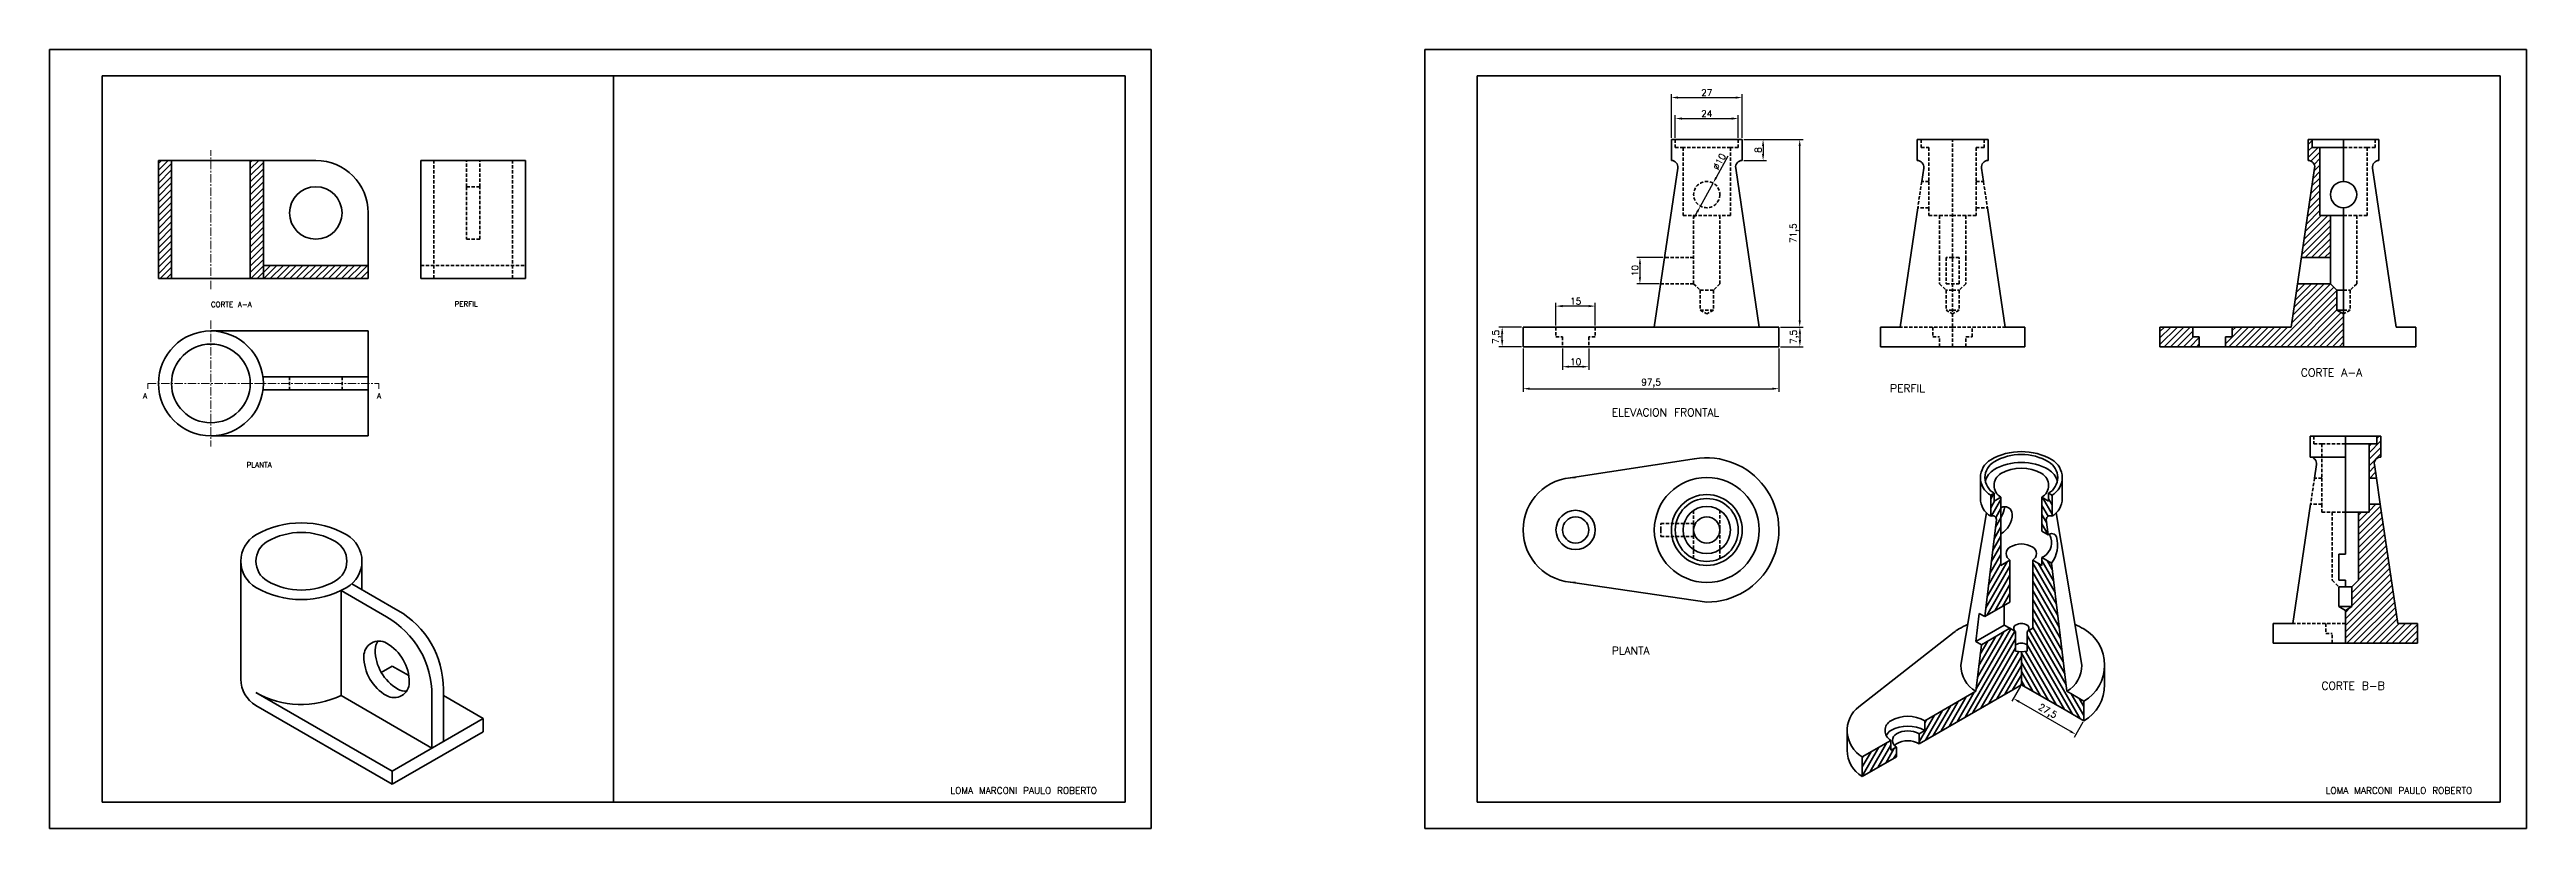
# Model space of a CAD drawing. Header units: millimetres. Extents: x -610 to 6844, y -355 to 774.
# Drawn here: x 1021 to 1965, y 4 to 301 of the extents above; entities that cross this region are included whole.
import ezdxf

# ---------------------------------------------------------------- set-up
doc = ezdxf.new("R2010")
doc.units = ezdxf.units.MM
doc.header["$LTSCALE"] = 0.1
doc.linetypes.add('CENTER', pattern=[50.8, 31.75, -6.35, 6.35, -6.35])
doc.linetypes.add('DASHED', pattern=[19.05, 12.7, -6.35])
for name, color, linetype, lineweight in [('COTAS', 2, 'Continuous', 9), ('EJES', 1, 'CENTER', 20), ('L2', 4, 'Continuous', 35), ('SEG', 3, 'DASHED', 35)]:
    doc.layers.add(name, color=color, linetype=linetype, lineweight=lineweight)
doc.styles.get("Standard").update_dxf_attribs({"font": 'txt.shx', "height": 1})
doc.dimstyles.new('ISO-25', dxfattribs={"dimtxt": 2.5, "dimasz": 2.5, "dimexe": 1.25, "dimexo": 0.625, "dimtad": 1, "dimtxsty": 'Standard', "dimcen": 2.5, "dimadec": 0, "dimazin": 0, "dimtfac": 1, "dimtmove": 0, "dimatfit": 3, "dimfxl": 0, "dimarcsym": 0})
pattern_1 = [(45, (508.4665, -1e-06), (-1.2347852, 1.2347852), [])]

# ---------------------------------------------------------------- blocks, each defined once
blk = doc.blocks.new('*D1')
at = {"layer": 'COTAS', "color": 0, "lineweight": -2, "transparency": 16777216}
for p, q in [((1582.49, 186.7), (1582.49, 170.08)), ((1679.99, 186.7), (1679.99, 170.08)), ((1584.99, 171.33), (1677.49, 171.33))]:
    blk.add_line(p, q, dxfattribs=at)
at = {"layer": 'COTAS', "color": 0, "transparency": 16777216}
for points in [[(1584.99, 171.74), (1584.99, 170.91), (1582.49, 171.33)], [(1677.49, 171.74), (1677.49, 170.91), (1679.99, 171.33)]]:
    blk.add_solid(points, dxfattribs=at)
at = {"layer": 'Defpoints', "color": 0, "transparency": 16777216}
for p in [(1582.49, 187.33), (1679.99, 187.33), (1679.99, 171.33)]:
    blk.add_point(p, dxfattribs=at)
at = {"layer": 'COTAS', "color": 0, "transparency": 16777216, "insert": (1631.24, 173.41), "char_height": 2.5, "attachment_point": 5}
blk.add_mtext('97,5', dxfattribs=at)
blk = doc.blocks.new('*D2')
at = {"layer": 'COTAS', "color": 0, "lineweight": -2, "transparency": 16777216}
for p, q in [((1581.86, 194.83), (1573.24, 194.83)), ((1574.49, 189.83), (1574.49, 192.33)), ((1581.86, 187.33), (1573.24, 187.33))]:
    blk.add_line(p, q, dxfattribs=at)
at = {"layer": 'COTAS', "color": 0, "transparency": 16777216}
for points in [[(1574.07, 192.33), (1574.9, 192.33), (1574.49, 194.83)], [(1574.07, 189.83), (1574.9, 189.83), (1574.49, 187.33)]]:
    blk.add_solid(points, dxfattribs=at)
at = {"layer": 'Defpoints', "color": 0, "transparency": 16777216}
for p in [(1574.49, 194.83), (1582.49, 194.83), (1582.49, 187.33)]:
    blk.add_point(p, dxfattribs=at)
at = {"layer": 'COTAS', "color": 0, "transparency": 16777216, "insert": (1572.4, 191.08), "char_height": 2.5, "attachment_point": 5, "rotation": 90}
blk.add_mtext('7,5', dxfattribs=at)
blk = doc.blocks.new('*D3')
at = {"layer": 'COTAS', "color": 0, "lineweight": -2, "transparency": 16777216}
for p, q in [((1666.61, 266.33), (1675.2, 266.33)), ((1666.61, 258.33), (1675.2, 258.33)), ((1673.95, 263.83), (1673.95, 260.83))]:
    blk.add_line(p, q, dxfattribs=at)
at = {"layer": 'COTAS', "color": 0, "transparency": 16777216}
for points in [[(1673.53, 263.83), (1674.37, 263.83), (1673.95, 266.33)], [(1673.53, 260.83), (1674.37, 260.83), (1673.95, 258.33)]]:
    blk.add_solid(points, dxfattribs=at)
at = {"layer": 'Defpoints', "color": 0, "transparency": 16777216}
for p in [(1665.99, 266.33), (1665.99, 258.33), (1673.95, 258.33)]:
    blk.add_point(p, dxfattribs=at)
at = {"layer": 'COTAS', "color": 0, "transparency": 16777216, "insert": (1672.07, 262.33), "char_height": 2.5, "attachment_point": 5, "rotation": 90}
blk.add_mtext('8', dxfattribs=at)
blk = doc.blocks.new('*D4')
at = {"layer": 'COTAS', "color": 0, "lineweight": -2, "transparency": 16777216}
for p, q in [((1680.61, 194.83), (1689.24, 194.83)), ((1687.99, 192.33), (1687.99, 189.83)), ((1680.61, 187.33), (1689.24, 187.33))]:
    blk.add_line(p, q, dxfattribs=at)
at = {"layer": 'COTAS', "color": 0, "transparency": 16777216}
for points in [[(1687.57, 192.33), (1688.4, 192.33), (1687.99, 194.83)], [(1687.57, 189.83), (1688.4, 189.83), (1687.99, 187.33)]]:
    blk.add_solid(points, dxfattribs=at)
at = {"layer": 'Defpoints', "color": 0, "transparency": 16777216}
for p in [(1679.99, 194.83), (1679.99, 187.33), (1687.99, 187.33)]:
    blk.add_point(p, dxfattribs=at)
at = {"layer": 'COTAS', "color": 0, "transparency": 16777216, "insert": (1685.9, 191.08), "char_height": 2.5, "attachment_point": 5, "rotation": 90}
blk.add_mtext('7,5', dxfattribs=at)
blk = doc.blocks.new('*D5')
at = {"layer": 'COTAS', "color": 0, "lineweight": -2, "transparency": 16777216}
for p, q in [((1666.61, 266.33), (1689.17, 266.33)), ((1687.92, 197.33), (1687.92, 263.83)), ((1680.61, 194.83), (1689.17, 194.83))]:
    blk.add_line(p, q, dxfattribs=at)
at = {"layer": 'COTAS', "color": 0, "transparency": 16777216}
for points in [[(1687.5, 263.83), (1688.33, 263.83), (1687.92, 266.33)], [(1687.5, 197.33), (1688.33, 197.33), (1687.92, 194.83)]]:
    blk.add_solid(points, dxfattribs=at)
at = {"layer": 'Defpoints', "color": 0, "transparency": 16777216}
for p in [(1665.99, 266.33), (1687.92, 266.33), (1679.99, 194.83)]:
    blk.add_point(p, dxfattribs=at)
at = {"layer": 'COTAS', "color": 0, "transparency": 16777216, "insert": (1685.83, 230.58), "char_height": 2.5, "attachment_point": 5, "rotation": 90}
blk.add_mtext('71,5', dxfattribs=at)
blk = doc.blocks.new('*D6')
at = {"layer": 'COTAS', "color": 0, "lineweight": -2, "transparency": 16777216}
for p, q in [((1640.49, 266.95), (1640.49, 275.57)), ((1642.99, 274.32), (1661.99, 274.32)), ((1664.49, 266.95), (1664.49, 275.57))]:
    blk.add_line(p, q, dxfattribs=at)
at = {"layer": 'COTAS', "color": 0, "transparency": 16777216}
for points in [[(1642.99, 274.74), (1642.99, 273.9), (1640.49, 274.32)], [(1661.99, 274.74), (1661.99, 273.9), (1664.49, 274.32)]]:
    blk.add_solid(points, dxfattribs=at)
at = {"layer": 'Defpoints', "color": 0, "transparency": 16777216}
for p in [(1664.49, 274.32), (1640.49, 266.33), (1664.49, 266.33)]:
    blk.add_point(p, dxfattribs=at)
at = {"layer": 'COTAS', "color": 0, "transparency": 16777216, "insert": (1652.49, 276.19), "char_height": 2.5, "attachment_point": 5}
blk.add_mtext('24', dxfattribs=at)
blk = doc.blocks.new('*D7')
at = {"layer": 'COTAS', "color": 0, "lineweight": -2, "transparency": 16777216}
for p, q in [((1638.99, 266.95), (1638.99, 283.57)), ((1665.99, 266.95), (1665.99, 283.57)), ((1641.49, 282.32), (1663.49, 282.32))]:
    blk.add_line(p, q, dxfattribs=at)
at = {"layer": 'COTAS', "color": 0, "transparency": 16777216}
for points in [[(1641.49, 282.74), (1641.49, 281.91), (1638.99, 282.32)], [(1663.49, 282.74), (1663.49, 281.91), (1665.99, 282.32)]]:
    blk.add_solid(points, dxfattribs=at)
at = {"layer": 'Defpoints', "color": 0, "transparency": 16777216}
for p in [(1665.99, 282.32), (1638.99, 266.33), (1665.99, 266.33)]:
    blk.add_point(p, dxfattribs=at)
at = {"layer": 'COTAS', "color": 0, "transparency": 16777216, "insert": (1652.49, 284.2), "char_height": 2.5, "attachment_point": 5}
blk.add_mtext('27', dxfattribs=at)
blk = doc.blocks.new('*D8')
at = {"layer": 'COTAS', "color": 0, "lineweight": -2, "transparency": 16777216}
for p, q in [((1660.51, 259.93), (1656.1, 251.9)), ((1650.08, 240.94), (1654.89, 249.71)), ((1648.88, 238.75), (1647.67, 236.56))]:
    blk.add_line(p, q, dxfattribs=at)
at = {"layer": 'COTAS', "color": 0, "transparency": 16777216}
for points in [[(1655.73, 252.1), (1656.46, 251.7), (1654.89, 249.71)], [(1648.51, 238.95), (1649.24, 238.55), (1650.08, 240.94)]]:
    blk.add_solid(points, dxfattribs=at)
at = {"layer": 'Defpoints', "color": 0, "transparency": 16777216}
for p in [(1654.89, 249.71), (1650.08, 240.94)]:
    blk.add_point(p, dxfattribs=at)
at = {"layer": 'COTAS', "color": 0, "transparency": 16777216, "insert": (1657.26, 257.91), "char_height": 2.5, "attachment_point": 5, "rotation": 61.22642}
blk.add_mtext('∅10', dxfattribs=at)
blk = doc.blocks.new('*D9')
at = {"layer": 'COTAS', "color": 0, "lineweight": -2, "transparency": 16777216}
for p, q in [((1635.78, 221.33), (1625.76, 221.33)), ((1627.01, 218.83), (1627.01, 213.83)), ((1634.3, 211.33), (1625.76, 211.33))]:
    blk.add_line(p, q, dxfattribs=at)
at = {"layer": 'COTAS', "color": 0, "transparency": 16777216}
for points in [[(1626.59, 218.83), (1627.42, 218.83), (1627.01, 221.33)], [(1626.59, 213.83), (1627.42, 213.83), (1627.01, 211.33)]]:
    blk.add_solid(points, dxfattribs=at)
at = {"layer": 'Defpoints', "color": 0, "transparency": 16777216}
for p in [(1636.41, 221.33), (1627.01, 211.33), (1634.93, 211.33)]:
    blk.add_point(p, dxfattribs=at)
at = {"layer": 'COTAS', "color": 0, "transparency": 16777216, "insert": (1625.13, 216.33), "char_height": 2.5, "attachment_point": 5, "rotation": 90}
blk.add_mtext('10', dxfattribs=at)
blk = doc.blocks.new('*D10')
at = {"layer": 'COTAS', "color": 0, "lineweight": -2, "transparency": 16777216}
for p, q in [((1594.99, 195.45), (1594.99, 204.06)), ((1607.49, 202.81), (1597.49, 202.81)), ((1609.99, 195.45), (1609.99, 204.06))]:
    blk.add_line(p, q, dxfattribs=at)
at = {"layer": 'COTAS', "color": 0, "transparency": 16777216}
for points in [[(1597.49, 203.23), (1597.49, 202.4), (1594.99, 202.81)], [(1607.49, 203.23), (1607.49, 202.4), (1609.99, 202.81)]]:
    blk.add_solid(points, dxfattribs=at)
at = {"layer": 'Defpoints', "color": 0, "transparency": 16777216}
for p in [(1594.99, 202.81), (1594.99, 194.83), (1609.99, 194.83)]:
    blk.add_point(p, dxfattribs=at)
at = {"layer": 'COTAS', "color": 0, "transparency": 16777216, "insert": (1602.49, 204.69), "char_height": 2.5, "attachment_point": 5}
blk.add_mtext('15', dxfattribs=at)
blk = doc.blocks.new('*D11')
at = {"layer": 'COTAS', "color": 0, "lineweight": -2, "transparency": 16777216}
for p, q in [((1597.49, 186.7), (1597.49, 178.46)), ((1604.99, 179.71), (1599.99, 179.71)), ((1607.49, 186.7), (1607.49, 178.46))]:
    blk.add_line(p, q, dxfattribs=at)
at = {"layer": 'COTAS', "color": 0, "transparency": 16777216}
for points in [[(1599.99, 180.13), (1599.99, 179.29), (1597.49, 179.71)], [(1604.99, 180.13), (1604.99, 179.29), (1607.49, 179.71)]]:
    blk.add_solid(points, dxfattribs=at)
at = {"layer": 'Defpoints', "color": 0, "transparency": 16777216}
for p in [(1597.49, 187.33), (1597.49, 179.71), (1607.49, 187.33)]:
    blk.add_point(p, dxfattribs=at)
at = {"layer": 'COTAS', "color": 0, "transparency": 16777216, "insert": (1602.49, 181.59), "char_height": 2.5, "attachment_point": 5}
blk.add_mtext('10', dxfattribs=at)
blk = doc.blocks.new('*D12')
at = {"layer": 'COTAS', "color": 0, "lineweight": -2, "transparency": 16777216}
for p, q in [((1772.09, 57.91), (1768.76, 52.13)), ((1791.03, 40.72), (1771.55, 51.97)), ((1795.91, 44.16), (1792.57, 38.38))]:
    blk.add_line(p, q, dxfattribs=at)
at = {"layer": 'COTAS', "color": 0, "transparency": 16777216}
for points in [[(1771.76, 52.33), (1771.34, 51.61), (1769.38, 53.22)], [(1791.24, 41.08), (1790.83, 40.36), (1793.2, 39.47)]]:
    blk.add_solid(points, dxfattribs=at)
at = {"layer": 'Defpoints', "color": 0, "transparency": 16777216}
for p in [(1772.4, 58.45), (1769.38, 53.22), (1796.22, 44.7)]:
    blk.add_point(p, dxfattribs=at)
at = {"layer": 'COTAS', "color": 0, "transparency": 16777216, "insert": (1782.33, 48.15), "char_height": 2.5, "attachment_point": 5, "rotation": 330}
blk.add_mtext('27,5', dxfattribs=at)

msp = doc.modelspace()

# ---------------------------------------------------------------- hatches: boundary and pattern name
at = {"layer": 'L2'}
h = msp.add_hatch(dxfattribs=at)
h.set_pattern_fill('ANSI31', color=256, scale=0.55, style=0)
h.set_pattern_definition(pattern_1)
h.paths.add_polyline_path([(1840.24, 187.325), (1840.24, 191.075), (1837.74, 191.075), (1837.74, 194.825), (1825.24, 194.825), (1825.24, 187.325)])
h.paths.add_polyline_path([(1895.24, 187.325), (1895.24, 199.825), (1892.74, 201.325), (1892.74, 208.825), (1890.24, 211.325), (1877.681, 211.325), (1875.24, 194.825), (1852.74, 194.825), (1852.74, 191.075), (1850.24, 191.075), (1850.24, 187.325)])
h.paths.add_polyline_path([(1890.24, 237.325), (1886.24, 237.325), (1886.24, 263.325), (1883.24, 263.325), (1883.24, 266.325), (1881.74, 266.325), (1881.74, 258.325, -0.4579305), (1884.213, 255.459), (1879.161, 221.325), (1890.24, 221.325)])
h = msp.add_hatch(dxfattribs=at)
h.set_pattern_fill('ANSI31', color=256, scale=0.55, style=0)
h.paths.add_polyline_path([(1067.212, 258.325), (1062.212, 258.325), (1062.212, 213.325), (1067.212, 213.325)])
h.paths.add_polyline_path([(1102.212, 258.325), (1097.212, 258.325), (1097.212, 213.325), (1102.212, 213.325)])
h.paths.add_polyline_path([(1142.212, 218.325), (1102.212, 218.325), (1102.212, 213.325), (1142.212, 213.325)])
h = msp.add_hatch(dxfattribs=at)
h.set_pattern_fill('ANSI31', color=256, scale=0.55, style=0)
h.set_pattern_definition(pattern_1)
h.paths.add_polyline_path([(1909.22, 127.263), (1904.953, 127.263), (1904.953, 124.263), (1900.953, 124.263), (1900.953, 108.263), (1900.953, 98.263), (1898.453, 95.763), (1898.453, 88.263), (1895.953, 86.763), (1895.953, 74.263), (1923.453, 74.263), (1923.453, 81.763), (1915.953, 81.763)])
h.paths.add_polyline_path([(1906.98, 142.397, -0.4579305), (1909.453, 145.263), (1909.453, 153.263), (1907.953, 153.263), (1907.953, 150.263), (1904.953, 150.263), (1904.953, 137.263), (1907.74, 137.263)])
h = msp.add_hatch(dxfattribs=at)
h.set_pattern_fill('ANSI31', color=256, scale=0.55, angle=15, style=0)
h.set_pattern_definition([(60, (508.4665, -1e-06), (-1.5122969, 0.873125), [])])
h.paths.add_polyline_path([(1772.405, 58.45), (1772.405, 65.95), (1772.405, 70.95), (1770.24, 71.2), (1770.24, 78.7), (1768.074, 79.95), (1757.192, 73.667), (1755.084, 55.95), (1735.598, 44.7), (1735.598, 40.95), (1733.433, 39.7), (1733.433, 35.95)])
h.paths.add_polyline_path([(1724.773, 34.7), (1722.608, 33.45), (1722.608, 37.2), (1711.783, 30.95), (1711.783, 23.45), (1724.773, 30.95)])
h.paths.add_polyline_path([(1768.074, 105.95), (1764.61, 103.95), (1764.61, 129.95), (1762.012, 128.45), (1762.012, 131.45), (1760.713, 130.7), (1760.713, 122.7, -0.5773503), (1762.878, 121.45), (1758.47, 84.404), (1768.074, 89.95)])
h = msp.add_hatch(dxfattribs=at)
h.set_pattern_fill('ANSI31', color=256, scale=0.55, angle=75, style=0)
h.set_pattern_definition([(120, (508.4665, -1e-06), (-1.5122969, -0.873125), [])])
h.paths.add_polyline_path([(1783.911, 104.806), (1780.199, 106.95), (1780.199, 103.95), (1776.735, 105.95), (1776.735, 79.95), (1774.57, 78.7), (1774.57, 71.2), (1772.405, 70.95), (1772.405, 65.95), (1772.405, 58.45), (1789.725, 48.45), (1796.22, 44.7), (1796.22, 52.2), (1789.725, 55.95)])
h.paths.add_polyline_path([(1784.096, 130.7), (1782.797, 131.45), (1782.797, 128.45), (1780.199, 129.95), (1780.199, 116.95), (1782.634, 115.544), (1781.931, 121.45, -0.5773503), (1784.096, 122.7)])

# ---------------------------------------------------------------- linework, layer by layer
at = {"layer": 'EJES'}
for p, q in [((1082.212, 209.325), (1082.212, 262.325)), ((1082.212, 197.325), (1082.212, 149.325)), ((1058.212, 173.325), (1146.212, 173.325)), ((1058.212, 173.325), (1058.212, 171.325)), ((1146.212, 173.325), (1146.212, 171.325))]:
    msp.add_line(p, q, dxfattribs=at)
at = {"layer": 'L2'}
for p, q in [((1440.705, 300.639), (1020.705, 300.639)), ((1020.705, 300.639), (1020.705, 3.639)), ((1440.705, 3.639), (1440.705, 300.639)), ((1964.969, 300.639), (1544.969, 300.639)), ((1544.969, 300.639), (1544.969, 3.639)), ((1964.969, 3.639), (1964.969, 300.639)), ((1430.705, 290.639), (1040.705, 290.639)), ((1040.705, 290.639), (1040.705, 13.639)), ((1235.705, 290.639), (1235.705, 13.639)), ((1430.705, 13.639), (1430.705, 290.639)), ((1954.969, 290.639), (1564.969, 290.639)), ((1564.969, 290.639), (1564.969, 13.639)), ((1954.969, 13.639), (1954.969, 290.639)), ((1640.486, 266.325), (1638.986, 266.325)), ((1638.986, 266.325), (1638.986, 258.325)), ((1664.486, 266.325), (1640.486, 266.325)), ((1664.486, 266.325), (1665.986, 266.325)), ((1665.986, 266.325), (1665.986, 258.325)), ((1746.197, 266.325), (1732.697, 266.325)), ((1732.697, 266.325), (1732.697, 258.325)), ((1746.197, 266.325), (1759.697, 266.325)), ((1759.697, 266.325), (1759.697, 258.325)), ((1883.24, 266.325), (1881.74, 266.325)), ((1881.74, 266.325), (1881.74, 258.325)), ((1883.24, 266.325), (1883.24, 263.325)), ((1907.24, 266.325), (1883.24, 266.325)), ((1895.24, 250.325), (1895.24, 266.325)), ((1907.24, 266.325), (1908.74, 266.325)), ((1908.74, 266.325), (1908.74, 258.325)), ((1102.212, 258.325), (1062.212, 258.325)), ((1062.212, 258.325), (1062.212, 213.325)), ((1067.212, 213.325), (1067.212, 258.325)), ((1097.212, 213.325), (1097.212, 258.325)), ((1102.212, 213.325), (1102.212, 258.325)), ((1122.212, 258.325), (1102.212, 258.325)), ((1162.212, 213.325), (1162.212, 258.325)), ((1162.212, 258.325), (1202.212, 258.325)), ((1202.212, 258.325), (1202.212, 213.325)), ((1632.486, 194.825), (1641.459, 255.459)), ((1672.486, 194.825), (1663.513, 255.459)), ((1734.41, 250.325), (1735.17, 255.459)), ((1757.983, 250.325), (1757.224, 255.459)), ((1875.24, 194.825), (1884.213, 255.459)), ((1883.24, 263.325), (1886.24, 263.325)), ((1886.24, 263.325), (1886.24, 237.325)), ((1895.24, 263.325), (1886.24, 263.325)), ((1915.24, 194.825), (1906.267, 255.459)), ((1142.212, 218.325), (1142.212, 238.325)), ((1732.93, 240.325), (1726.197, 194.825)), ((1759.463, 240.325), (1766.197, 194.825)), ((1886.24, 237.325), (1890.24, 237.325)), ((1890.24, 237.325), (1890.24, 211.325)), ((1890.24, 237.325), (1895.24, 237.325)), ((1895.24, 187.325), (1895.24, 240.325)), ((1142.212, 218.325), (1102.212, 218.325)), ((1142.212, 213.325), (1142.212, 218.325)), ((1890.24, 221.325), (1879.161, 221.325)), ((1062.212, 213.325), (1142.212, 213.325)), ((1202.212, 213.325), (1162.212, 213.325)), ((1890.24, 211.325), (1877.681, 211.325)), ((1890.24, 211.325), (1892.74, 208.825)), ((1892.74, 208.825), (1892.74, 201.325)), ((1895.24, 208.825), (1892.74, 208.825)), ((1892.74, 201.325), (1895.24, 199.825)), ((1895.24, 201.325), (1892.74, 201.325)), ((1082.212, 193.325), (1142.212, 193.325)), ((1142.212, 193.325), (1142.212, 153.325)), ((1582.486, 187.325), (1582.486, 194.825)), ((1582.486, 194.825), (1602.486, 194.825)), ((1602.486, 194.825), (1632.486, 194.825)), ((1672.486, 194.825), (1632.486, 194.825)), ((1672.486, 194.825), (1679.986, 194.825)), ((1679.986, 194.825), (1679.986, 187.325)), ((1718.697, 187.325), (1718.697, 194.825)), ((1726.197, 194.825), (1718.697, 194.825)), ((1766.197, 194.825), (1773.697, 194.825)), ((1773.697, 187.325), (1773.697, 194.825)), ((1825.24, 187.325), (1825.24, 194.825)), ((1825.24, 194.825), (1845.24, 194.825)), ((1837.74, 194.825), (1837.74, 191.075)), ((1837.74, 191.075), (1840.24, 191.075)), ((1840.24, 191.075), (1840.24, 187.325)), ((1845.24, 194.825), (1875.24, 194.825)), ((1850.24, 191.075), (1850.24, 187.325)), ((1852.74, 191.075), (1850.24, 191.075)), ((1852.74, 194.825), (1852.74, 191.075)), ((1915.24, 194.825), (1922.74, 194.825)), ((1922.74, 194.825), (1922.74, 187.325)), ((1582.486, 187.325), (1602.486, 187.325)), ((1602.486, 187.325), (1652.486, 187.325)), ((1652.486, 187.325), (1672.486, 187.325)), ((1672.486, 187.325), (1679.986, 187.325)), ((1718.697, 187.325), (1746.197, 187.325)), ((1746.197, 187.325), (1773.697, 187.325)), ((1825.24, 187.325), (1845.24, 187.325)), ((1845.24, 187.325), (1895.24, 187.325)), ((1895.24, 187.325), (1915.24, 187.325)), ((1915.24, 187.325), (1922.74, 187.325)), ((1142.212, 175.825), (1102.058, 175.806)), ((1102.058, 170.844), (1142.212, 170.825)), ((1142.212, 153.325), (1082.212, 153.325)), ((1895.953, 153.263), (1882.453, 153.263)), ((1882.453, 153.263), (1882.453, 145.263)), ((1895.953, 153.263), (1909.453, 153.263)), ((1895.953, 108.263), (1895.953, 153.263)), ((1907.953, 153.263), (1907.953, 150.263)), ((1909.453, 153.263), (1909.453, 145.263)), ((1648.565, 144.659), (1599.601, 137.236)), ((1882.453, 145.263), (1895.953, 145.263)), ((1884.167, 137.263), (1884.927, 142.397)), ((1904.953, 150.263), (1895.953, 150.263)), ((1907.953, 150.263), (1904.953, 150.263)), ((1904.953, 150.263), (1904.953, 137.263)), ((1907.74, 137.263), (1906.98, 142.397)), ((1756.816, 129.45), (1756.816, 137.45)), ((1787.993, 129.45), (1787.993, 137.45)), ((1904.953, 137.263), (1907.74, 137.263)), ((1904.953, 137.263), (1904.953, 127.263)), ((1907.74, 137.263), (1909.22, 127.263)), ((1759.109, 123.928), (1749.311, 65.95)), ((1760.713, 130.7), (1762.012, 131.45)), ((1760.713, 130.7), (1760.713, 122.7)), ((1762.012, 131.45), (1762.012, 128.45)), ((1762.012, 128.45), (1764.61, 129.95)), ((1764.61, 129.95), (1764.61, 103.95)), ((1782.797, 128.45), (1780.199, 129.95)), ((1780.199, 129.95), (1780.199, 116.95)), ((1784.096, 130.7), (1782.797, 131.45)), ((1782.797, 131.45), (1782.797, 128.45)), ((1784.096, 130.7), (1784.096, 122.7)), ((1795.499, 65.95), (1785.706, 123.934)), ((1882.687, 127.263), (1875.953, 81.763)), ((1900.953, 124.263), (1895.953, 124.263)), ((1904.953, 124.263), (1900.953, 124.263)), ((1900.953, 124.263), (1900.953, 108.263)), ((1904.953, 127.263), (1909.22, 127.263)), ((1904.953, 127.263), (1904.953, 124.263)), ((1909.22, 127.263), (1915.953, 81.763)), ((1758.47, 84.404), (1762.878, 121.45)), ((1780.199, 116.95), (1782.634, 115.544)), ((1782.634, 115.544), (1781.931, 121.45)), ((1093.612, 60.54), (1093.612, 105.54)), ((1139.8, 105.54), (1139.8, 94.707)), ((1764.61, 103.95), (1768.074, 105.95)), ((1768.074, 105.95), (1768.074, 89.95)), ((1776.735, 105.95), (1780.199, 103.95)), ((1776.735, 105.95), (1776.735, 79.95)), ((1780.199, 106.95), (1783.911, 104.806)), ((1780.199, 103.95), (1780.199, 106.95)), ((1789.725, 55.95), (1783.911, 104.806)), ((1895.953, 108.263), (1893.453, 108.263)), ((1893.453, 108.263), (1893.453, 98.263)), ((1900.953, 108.263), (1900.953, 98.263)), ((1153.512, 86.79), (1135.948, 96.931)), ((1652.486, 89.945), (1599.601, 97.654)), ((1893.453, 98.263), (1895.953, 98.263)), ((1893.453, 95.763), (1893.453, 88.263)), ((1895.953, 95.763), (1893.453, 95.763)), ((1895.953, 98.263), (1895.953, 95.763)), ((1895.953, 95.763), (1898.453, 95.763)), ((1900.953, 98.263), (1898.453, 95.763)), ((1898.453, 95.763), (1898.453, 88.263)), ((1131.822, 94.371), (1149.182, 84.29)), ((1131.862, 54.39), (1131.822, 94.371)), ((1756.305, 85.654), (1755.027, 74.917)), ((1758.47, 84.404), (1756.305, 85.654)), ((1768.074, 89.95), (1758.47, 84.404)), ((1765.909, 81.2), (1765.909, 88.7)), ((1893.453, 88.263), (1895.953, 86.763)), ((1895.953, 88.263), (1893.453, 88.263)), ((1898.453, 88.263), (1895.953, 86.763)), ((1895.953, 88.263), (1898.453, 88.263)), ((1895.953, 74.263), (1895.953, 86.763)), ((1746.837, 78.526), (1710.469, 50.066)), ((1765.909, 81.2), (1755.027, 74.917)), ((1768.074, 79.95), (1757.192, 73.667)), ((1768.074, 79.95), (1765.909, 81.2)), ((1770.24, 78.7), (1768.074, 79.95)), ((1770.24, 71.2), (1770.24, 78.7)), ((1774.57, 78.7), (1776.735, 79.95)), ((1774.57, 78.7), (1774.57, 71.2)), ((1868.453, 74.263), (1868.453, 81.763)), ((1875.953, 81.763), (1868.453, 81.763)), ((1915.953, 81.763), (1923.453, 81.763)), ((1923.453, 74.263), (1923.453, 81.763)), ((1757.192, 73.667), (1755.027, 74.917)), ((1755.084, 55.95), (1757.192, 73.667)), ((1772.405, 70.95), (1770.24, 71.2)), ((1774.57, 71.2), (1772.405, 70.95)), ((1772.405, 70.95), (1772.405, 65.95)), ((1868.453, 74.263), (1895.953, 74.263)), ((1895.953, 74.263), (1923.453, 74.263)), ((1151.347, 65.54), (1147.172, 63.13)), ((1157.644, 61.905), (1151.347, 65.54)), ((1170.833, 56.79), (1170.833, 36.79)), ((1772.405, 58.45), (1733.433, 35.95)), ((1772.405, 58.45), (1772.405, 65.95)), ((1772.405, 58.45), (1789.725, 48.45)), ((1804.159, 58.45), (1804.154, 65.95)), ((1151.347, 25.54), (1099.386, 55.54)), ((1099.386, 50.54), (1151.347, 20.54)), ((1166.503, 34.29), (1131.862, 54.39)), ((1166.503, 54.29), (1166.503, 34.29)), ((1185.988, 45.54), (1170.833, 54.29)), ((1735.598, 44.7), (1755.084, 55.95)), ((1789.725, 55.95), (1789.725, 55.95)), ((1185.988, 45.54), (1151.347, 25.54)), ((1151.347, 20.54), (1185.988, 40.54)), ((1185.988, 40.54), (1185.988, 45.54)), ((1706.009, 33.45), (1706.009, 40.95)), ((1735.598, 40.95), (1733.433, 39.7)), ((1733.433, 39.7), (1733.433, 35.95)), ((1735.598, 44.7), (1735.598, 40.95)), ((1711.783, 30.95), (1722.608, 37.2)), ((1711.783, 23.45), (1724.773, 30.95)), ((1711.783, 23.45), (1711.783, 30.95)), ((1722.608, 33.45), (1722.608, 37.2)), ((1724.773, 34.7), (1722.608, 33.45)), ((1724.773, 30.95), (1724.773, 34.7)), ((1151.347, 20.54), (1151.347, 25.54)), ((1040.705, 13.639), (1430.705, 13.639)), ((1564.969, 13.639), (1954.969, 13.639)), ((1020.705, 3.639), (1440.705, 3.639)), ((1544.969, 3.639), (1964.969, 3.639))]:
    msp.add_line(p, q, dxfattribs=at)
for points in [[(1784.096, 130.7, 0.5773503), (1784.096, 144.2, 0.2679492), (1760.713, 144.2, 0.5773503), (1760.713, 130.7, 0.2679492)], [(1782.797, 131.45, 0.5773503), (1782.797, 143.45, 0.2679492), (1762.012, 143.45, 0.5773503), (1762.012, 131.45, 0.4313722)], [(1786.097, 135.95, 0.2102595), (1782.797, 140.45, 0.2679492), (1762.012, 140.45, 0.2102595), (1758.712, 135.95, 0.2102595)], [(1780.199, 129.95, 0.5773503), (1780.199, 138.95, 0.2679492), (1764.61, 138.95, 0.5773503), (1764.61, 129.95, 0.5029043)], [(1756.816, 129.45, 0.2679492), (1760.713, 122.7)], [(1762.878, 121.45, 0.5773503), (1760.713, 122.7, 1)], [(1764.61, 115.95, 0.2679492), (1768.94, 123.45, 0.5773503), (1764.61, 125.95, 1.3164711)], [(1764.61, 122.064, 0.0688947), (1765.891, 125.21, 0.1263937), (1765.881, 126.331)], [(1784.096, 122.7, 0.5773503), (1781.931, 121.45, 0.5773503)], [(1784.096, 122.7, 0.2679492), (1787.993, 129.45, 0.2679492)], [(1099.386, 115.54, 0.5773503), (1099.386, 95.54, 0.2679492), (1134.027, 95.54, 0.5773503), (1134.027, 115.54, 0.2679492), (1099.386, 115.54, 0.8505083)], [(1103.716, 113.04, 0.5773503), (1103.716, 98.04, 0.2679492), (1129.696, 98.04, 0.5773503), (1129.696, 113.04, 0.2679492), (1103.716, 113.04, 0.5773503)], [(1780.199, 106.95, 0.3732413), (1783.676, 114.45, 0.112789), (1782.957, 115.788, 0.112789)], [(1783.911, 104.806, 0.2339024), (1785.768, 114.774, 0.5417806), (1782.634, 115.544, 0.8178787)], [(1776.735, 105.95, 0.5773503), (1776.735, 110.95, 0.2679492), (1768.074, 110.95, 0.5773503), (1768.074, 105.95, 0.2679492)], [(1170.833, 56.79, 0.2708434), (1153.512, 86.79, -3.7374399)], [(1166.503, 54.29, 0.2708497), (1149.182, 84.29, -3.7374399)], [(1748.589, 79.7, 0.0370082), (1746.649, 78.379, 0.0370082)], [(1751.931, 81.456, 0.019826), (1748.589, 79.7)], [(1774.57, 78.7, 0.5773503), (1774.57, 81.2, 0.2679492), (1770.24, 81.2, 0.5773503), (1770.24, 78.7, 0.7165136)], [(1796.22, 79.7, 0.0198158), (1792.88, 81.456, 0.0198158)], [(1796.22, 52.2, 0.5773503), (1796.22, 79.7, 0.2679492)], [(1157.842, 59.29, 0.2679492), (1149.182, 74.29, 0.5773503), (1140.522, 69.29, 0.2679492), (1149.182, 54.29, 0.5773503), (1157.842, 59.29, 1.7320508)], [(1145.858, 75.047, 0.1509729), (1144.852, 71.79, 0.2679492), (1153.512, 56.79, 0.1509729), (1156.836, 56.033, 0.1509729)], [(1774.57, 73.7, 0.2679492), (1770.24, 73.7)], [(1093.612, 60.54, 0.2679492), (1099.386, 50.54)], [(1749.311, 65.95, 0.2679492), (1755.084, 55.95)], [(1789.725, 55.95, 0.2679492), (1795.499, 65.95, 0.2679492)], [(1796.22, 44.7, 0.2682888), (1804.159, 58.47, 0.2682888)], [(1099.386, 55.54, 0.2490707), (1131.862, 54.39, 0.2490707)], [(1710.469, 50.066, 0.5324875), (1711.783, 30.95)], [(1722.608, 44.7, 0.5773503), (1722.608, 37.2, 1.2643747)], [(1722.608, 40.95, 0.1509729), (1720.87, 39.075, 0.1509729)], [(1735.598, 44.7, 0.2679492), (1722.608, 44.7, -6.3005241)], [(1735.598, 40.95, 0.2679492), (1722.608, 40.95, -6.3005241)], [(1733.433, 39.7, 0.2679492), (1724.773, 39.7, 0.5773503), (1724.773, 34.7, 0.5773503)], [(1706.009, 33.464, 0.2682795), (1711.783, 23.45)], [(1733.433, 35.95, 0.2679492), (1724.773, 35.95, 0.0852672), (1724.022, 35.325, 0.0852672)]]:
    msp.add_lwpolyline(points, format="xyb", dxfattribs=at)
msp.add_lwpolyline([(1789.725, 48.45), (1796.22, 44.7), (1796.22, 52.2), (1789.725, 55.95)], dxfattribs=at)
for centre, radius in [((1122.212, 238.325), 10), ((1895.24, 245.325), 5), ((1082.212, 173.325), 20), ((1082.212, 173.325), 15), ((1652.486, 117.445), 20), ((1602.486, 117.445), 7.5), ((1652.486, 117.445), 13.5), ((1652.486, 117.445), 12), ((1652.486, 117.445), 9), ((1602.486, 117.445), 5), ((1652.486, 117.445), 5)]:
    msp.add_circle(centre, radius, dxfattribs=at)
for centre, radius, start, end in [((1122.212, 238.325), 20, 0, 90), ((1638.986, 255.825), 2.5, 351.582048, 90), ((1665.986, 255.825), 2.5, 90, 188.417952), ((1732.697, 255.825), 2.5, 351.582048, 90), ((1759.697, 255.825), 2.5, 90, 188.417952), ((1881.74, 255.825), 2.5, 351.582048, 90), ((1908.74, 255.825), 2.5, 90, 188.417952), ((1895.24, 245.325), 5, 270, 90), ((1652.486, 117.445), 27.5, 270, 99.7916), ((1882.453, 142.763), 2.5, 351.582048, 90), ((1909.453, 142.763), 2.5, 90, 188.417952), ((1602.486, 117.445), 20, 90, 270)]:
    msp.add_arc(centre, radius, start, end, dxfattribs=at)
at = {"layer": 'SEG'}
for p, q in [((1640.486, 266.325), (1640.486, 263.325)), ((1664.486, 266.325), (1664.486, 263.325)), ((1734.197, 266.325), (1734.197, 263.325)), ((1746.197, 187.325), (1746.197, 266.325)), ((1746.197, 187.325), (1746.197, 266.325)), ((1758.197, 266.325), (1758.197, 263.325)), ((1907.24, 266.325), (1907.24, 263.325)), ((1167.212, 213.325), (1167.212, 258.325)), ((1179.712, 248.325), (1179.712, 258.325)), ((1184.712, 248.325), (1184.712, 258.325)), ((1197.212, 213.325), (1197.212, 258.325)), ((1640.486, 263.325), (1643.486, 263.325)), ((1643.486, 263.325), (1643.486, 237.325)), ((1661.486, 263.325), (1643.486, 263.325)), ((1664.486, 263.325), (1661.486, 263.325)), ((1661.486, 263.325), (1661.486, 237.325)), ((1734.197, 263.325), (1737.197, 263.325)), ((1737.197, 263.325), (1737.197, 250.325)), ((1758.197, 263.325), (1755.197, 263.325)), ((1755.197, 263.325), (1755.197, 250.325)), ((1904.24, 263.325), (1895.24, 263.325)), ((1907.24, 263.325), (1904.24, 263.325)), ((1904.24, 263.325), (1904.24, 237.325)), ((1184.712, 248.325), (1179.712, 248.325)), ((1179.712, 248.325), (1179.712, 228.325)), ((1184.712, 228.325), (1184.712, 248.325)), ((1734.41, 250.325), (1732.93, 240.325)), ((1737.197, 250.325), (1734.41, 250.325)), ((1737.197, 250.325), (1737.197, 240.325)), ((1755.197, 250.325), (1757.983, 250.325)), ((1755.197, 250.325), (1755.197, 240.325)), ((1757.983, 250.325), (1759.463, 240.325)), ((1643.486, 237.325), (1647.486, 237.325)), ((1647.486, 237.325), (1647.486, 211.325)), ((1647.486, 237.325), (1657.486, 237.325)), ((1661.486, 237.325), (1657.486, 237.325)), ((1657.486, 237.325), (1657.486, 211.325)), ((1737.197, 240.325), (1732.93, 240.325)), ((1737.197, 240.325), (1737.197, 237.325)), ((1737.197, 237.325), (1741.197, 237.325)), ((1741.197, 237.325), (1741.197, 221.325)), ((1741.197, 237.325), (1746.197, 237.325)), ((1751.197, 237.325), (1746.197, 237.325)), ((1755.197, 237.325), (1751.197, 237.325)), ((1751.197, 237.325), (1751.197, 221.325)), ((1755.197, 240.325), (1759.463, 240.325)), ((1755.197, 240.325), (1755.197, 237.325)), ((1900.24, 237.325), (1895.24, 237.325)), ((1904.24, 237.325), (1900.24, 237.325)), ((1900.24, 237.325), (1900.24, 211.325)), ((1179.712, 228.325), (1184.712, 228.325)), ((1162.212, 218.325), (1202.212, 218.325)), ((1647.486, 221.325), (1636.407, 221.325)), ((1741.197, 221.325), (1741.197, 211.325)), ((1746.197, 221.325), (1743.697, 221.325)), ((1743.697, 221.325), (1743.697, 211.325)), ((1748.697, 221.325), (1746.197, 221.325)), ((1748.697, 211.325), (1748.697, 221.325)), ((1751.197, 221.325), (1751.197, 211.325)), ((1647.486, 211.325), (1634.927, 211.325)), ((1647.486, 211.325), (1649.986, 208.825)), ((1649.986, 208.825), (1649.986, 201.325)), ((1649.986, 208.825), (1654.986, 208.825)), ((1657.486, 211.325), (1654.986, 208.825)), ((1654.986, 208.825), (1654.986, 201.325)), ((1741.197, 211.325), (1743.697, 208.825)), ((1743.697, 211.325), (1748.697, 211.325)), ((1743.697, 208.825), (1743.697, 201.325)), ((1746.197, 208.825), (1743.697, 208.825)), ((1746.197, 208.825), (1748.697, 208.825)), ((1751.197, 211.325), (1748.697, 208.825)), ((1748.697, 208.825), (1748.697, 201.325)), ((1895.24, 208.825), (1897.74, 208.825)), ((1900.24, 211.325), (1897.74, 208.825)), ((1897.74, 208.825), (1897.74, 201.325)), ((1649.986, 201.325), (1652.486, 199.825)), ((1649.986, 201.325), (1654.986, 201.325)), ((1654.986, 201.325), (1652.486, 199.825)), ((1743.697, 201.325), (1746.197, 199.825)), ((1746.197, 201.325), (1743.697, 201.325)), ((1748.697, 201.325), (1746.197, 199.825)), ((1746.197, 201.325), (1748.697, 201.325)), ((1897.74, 201.325), (1895.24, 199.825)), ((1895.24, 201.325), (1897.74, 201.325)), ((1594.986, 194.825), (1594.986, 191.075)), ((1594.986, 191.075), (1597.486, 191.075)), ((1597.486, 191.075), (1597.486, 187.325)), ((1607.486, 191.075), (1607.486, 187.325)), ((1609.986, 191.075), (1607.486, 191.075)), ((1609.986, 194.825), (1609.986, 191.075)), ((1746.197, 194.825), (1726.197, 194.825)), ((1746.197, 194.825), (1738.697, 194.825)), ((1738.697, 194.825), (1738.697, 191.075)), ((1738.697, 191.075), (1741.197, 191.075)), ((1741.197, 187.325), (1741.197, 191.075)), ((1746.197, 194.825), (1766.197, 194.825)), ((1751.197, 187.325), (1751.197, 191.075)), ((1751.197, 191.075), (1753.697, 191.075)), ((1753.697, 191.075), (1753.697, 194.825)), ((1112.242, 175.81), (1112.225, 170.839)), ((1132.242, 175.82), (1132.212, 170.83)), ((1883.953, 153.263), (1883.953, 150.263)), ((1883.953, 150.263), (1886.953, 150.263)), ((1886.953, 150.263), (1886.953, 137.263)), ((1886.953, 150.263), (1895.953, 150.263)), ((1884.167, 137.263), (1882.687, 127.263)), ((1886.953, 137.263), (1884.167, 137.263)), ((1886.953, 137.263), (1886.953, 127.263)), ((1647.486, 124.928), (1647.486, 106.536)), ((1657.486, 106.536), (1657.486, 124.928)), ((1886.953, 127.263), (1882.687, 127.263)), ((1886.953, 127.263), (1886.953, 124.263)), ((1886.953, 124.263), (1890.953, 124.263)), ((1890.953, 124.263), (1890.953, 108.263)), ((1890.953, 124.263), (1895.953, 124.263)), ((1634.927, 117.445), (1634.927, 119.945)), ((1634.927, 119.945), (1647.486, 119.945)), ((1634.927, 117.445), (1634.927, 114.945)), ((1634.927, 114.945), (1647.486, 114.945)), ((1647.486, 117.445), (1647.486, 119.945)), ((1647.486, 114.945), (1647.486, 117.445)), ((1890.953, 108.263), (1890.953, 98.263)), ((1890.953, 98.263), (1893.453, 95.763)), ((1895.953, 81.763), (1875.953, 81.763)), ((1888.453, 81.763), (1888.453, 78.013)), ((1888.453, 78.013), (1890.953, 78.013)), ((1890.953, 74.263), (1890.953, 78.013))]:
    msp.add_line(p, q, dxfattribs=at)
msp.add_circle((1652.486, 245.325), 5, dxfattribs=at)

# ---------------------------------------------------------------- texts
at = {"linetype": 'ByBlock', "char_height": 2.5, "width": 106.57297, "attachment_point": 1}
for insert in [(1342.51, 19.359), (1866.774, 19.359)]:
    msp.add_mtext('\\pi21.62;LOMA MARCONI PAULO ROBERTO', dxfattribs=dict(at, insert=insert))
at = {"layer": 'EJES', "linetype": 'ByBlock', "char_height": 2, "width": 17.15623, "attachment_point": 1}
for insert in [(1056.341, 169.595), (1145.573, 169.6)]:
    msp.add_mtext('A', dxfattribs=dict(at, insert=insert))
at = {"layer": 'L2', "linetype": 'ByBlock', "attachment_point": 1}
for s, insert, char_height, width in [('CORTE A-A', (1082.212, 204.451), 2, 37.88797), ('PERFIL', (1175.086, 204.627), 2, 17.15623), ('PERFIL', (1722.321, 172.982), 3, 51.08286), ('CORTE A-A', (1878.977, 178.974), 3, 29.1388), ('ELEVACION FRONTAL', (1616.246, 163.773), 3, 51.08286), ('PLANTA', (1095.81, 143.247), 2, 17.15623), ('PLANTA', (1616.246, 72.955), 3, 51.08286), ('CORTE B-B', (1886.785, 59.538), 3, 30.10846)]:
    msp.add_mtext(s, dxfattribs=dict(at, insert=insert, char_height=char_height, width=width))

# ---------------------------------------------------------------- dimensions: what is measured, and where the dimension line sits
at = {"layer": 'COTAS'}
for base, p1, p2, picture, middle in [((1665.986, 282.324), (1638.986, 266.325), (1665.986, 266.325), '*D7', (1652.486, 284.199)), ((1664.486, 274.319), (1640.486, 266.325), (1664.486, 266.325), '*D6', (1652.486, 276.194)), ((1594.986, 202.814), (1609.986, 194.825), (1594.986, 194.825), '*D10', (1602.486, 204.689)), ((1679.986, 171.325), (1582.486, 187.325), (1679.986, 187.325), '*D1', (1631.236, 173.409)), ((1597.486, 179.711), (1607.486, 187.325), (1597.486, 187.325), '*D11', (1602.486, 181.586))]:
    dim = msp.add_linear_dim(base=base, p1=p1, p2=p2, dimstyle='ISO-25', dxfattribs=at)
    dim.commit()
    dim.dimension.update_dxf_attribs({"geometry": picture, "text_midpoint": middle})
for base, p1, p2, picture, middle in [((1673.949, 258.325), (1665.986, 266.325), (1665.986, 258.325), '*D3', (1672.074, 262.325)), ((1687.917, 266.325), (1679.986, 194.825), (1665.986, 266.325), '*D5', (1685.834, 230.575)), ((1627.008, 211.325), (1636.407, 221.325), (1634.927, 211.325), '*D9', (1625.133, 216.325)), ((1574.486, 194.825), (1582.486, 187.325), (1582.486, 194.825), '*D2', (1572.402, 191.075)), ((1687.985, 187.325), (1679.986, 194.825), (1679.986, 187.325), '*D4', (1685.902, 191.075))]:
    dim = msp.add_linear_dim(base=base, p1=p1, p2=p2, angle=90, dimstyle='ISO-25', dxfattribs=at)
    dim.commit()
    dim.dimension.update_dxf_attribs({"geometry": picture, "text_midpoint": middle})
dim = msp.add_diameter_dim_2p(p1=(1650.079, 240.943), p2=(1654.892, 249.708), dimstyle='ISO-25', dxfattribs=at)
dim.commit()
dim.dimension.update_dxf_attribs({"geometry": '*D8', "text_midpoint": (1657.26, 257.915)})
dim = msp.add_aligned_dim(p1=(1796.22, 44.7), p2=(1772.405, 58.45), distance=6.043, dimstyle='ISO-25', dxfattribs=at)
dim.commit()
dim.dimension.update_dxf_attribs({"geometry": '*D12', "text_midpoint": (1782.333, 48.145)})

doc.saveas('drawing.dxf')
